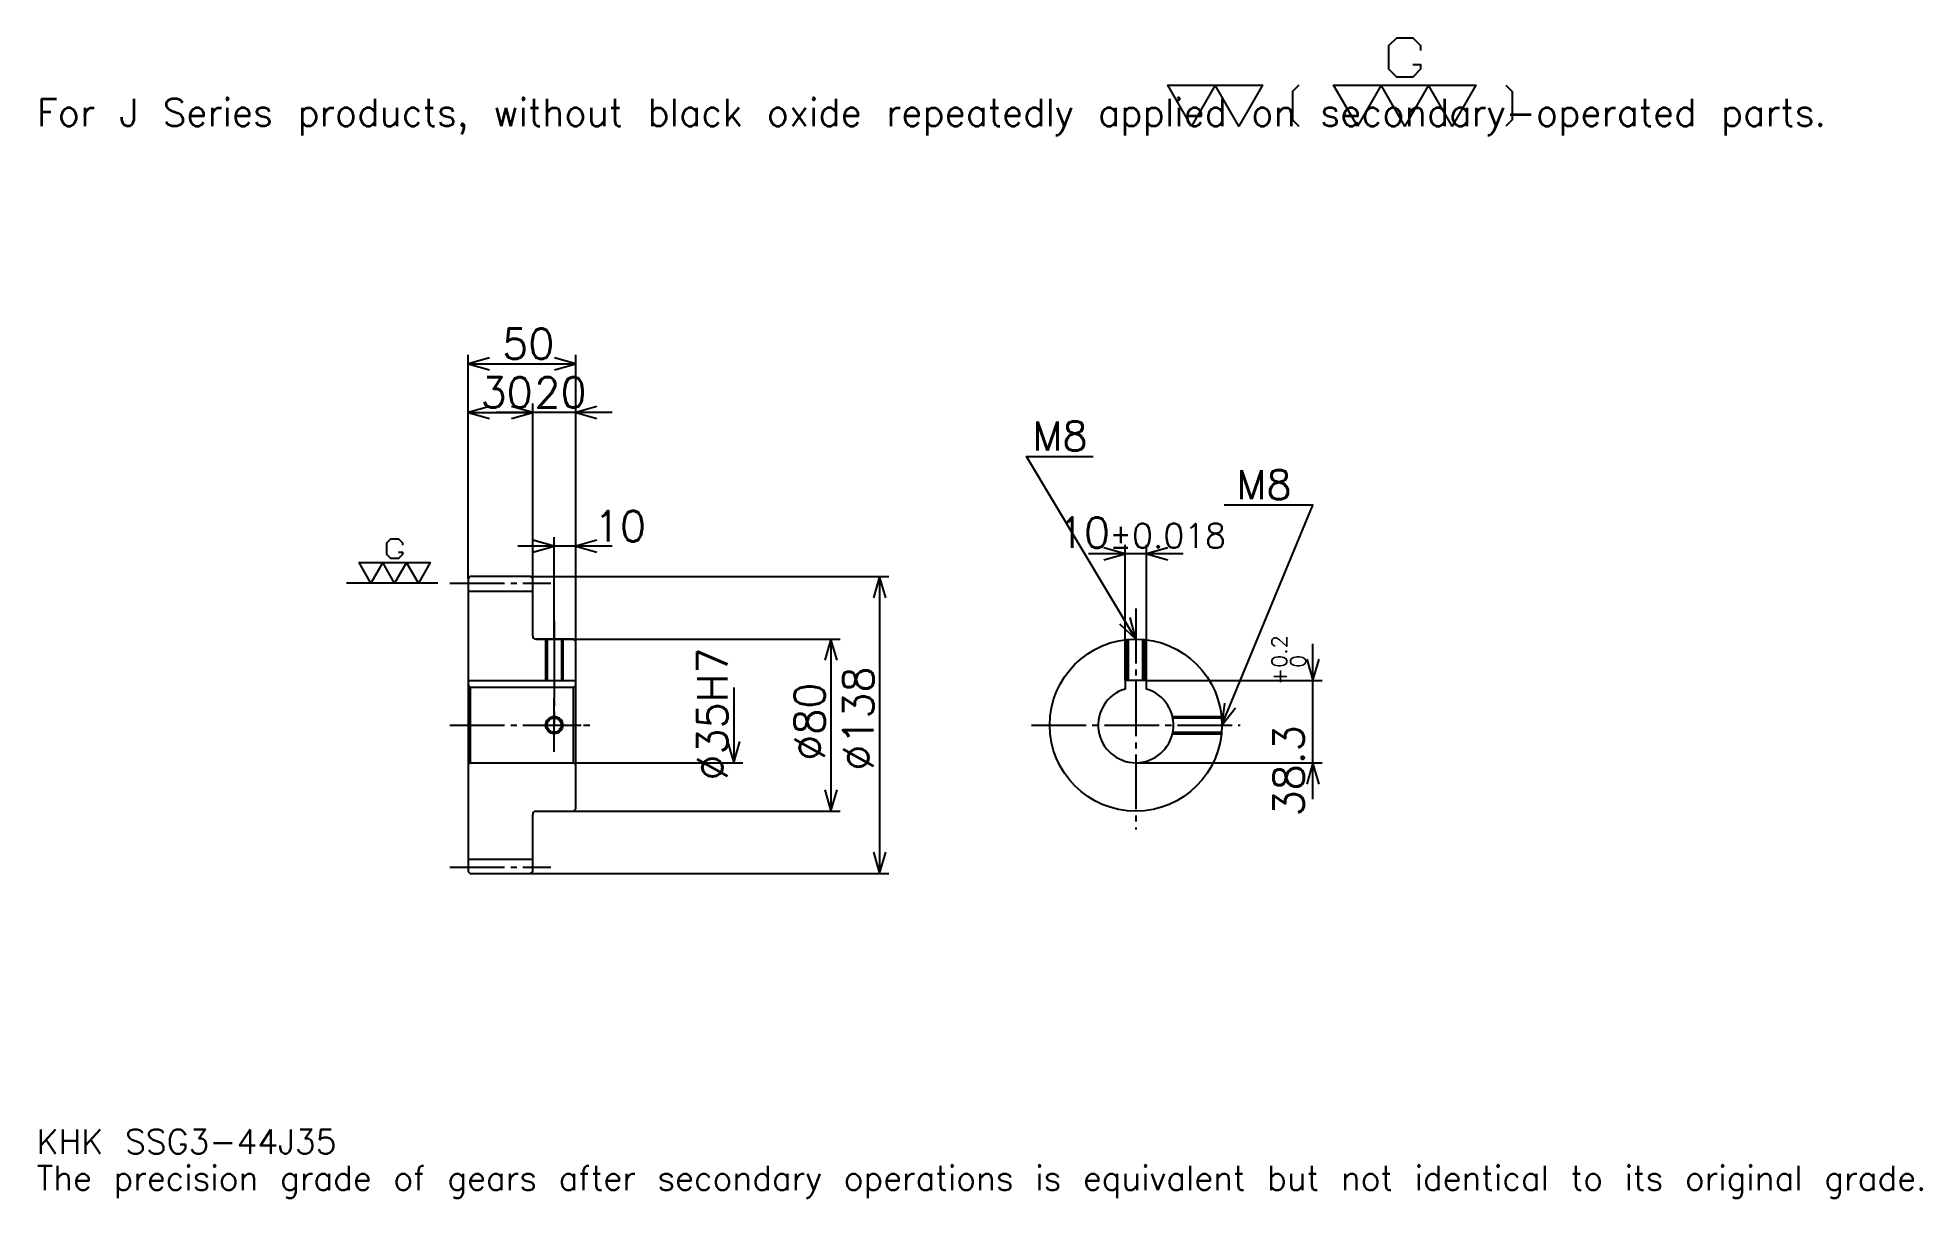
# Model space of a CAD drawing. Extents: x 29 to 905, y 10 to 550.
import ezdxf

# ---------------------------------------------------------------- set-up
doc = ezdxf.new("R2010")
doc.units = 0
doc.linetypes.add('DASHDOT', pattern=[33.913044, 25.434783, -2.826087, 2.826087, -2.826087])
doc.layers.get('0').update_dxf_attribs({"linetype": 'CONTINUOUS'})
doc.layers.add('DASHDOT', color=6, linetype='DASHDOT')
doc.styles.add('KANJI', font='TXT', dxfattribs={"bigfont": 'BIGFONT'})

msp = doc.modelspace()

# ---------------------------------------------------------------- linework, layer by layer
at = {"color": 5}
for p, q in [((228.913055, 299.326111), (228.913055, 402.478271)), ((228.913055, 398.239136), (278.913055, 398.239136)), ((278.913055, 299.326111), (278.913055, 402.478271)), ((258.913055, 299.326111), (258.913055, 379.869568)), ((228.913055, 375.630432), (258.913055, 375.630432)), ((295.869568, 375.630432), (241.956528, 375.630432)), ((268.913055, 299.326111), (268.913055, 317.695648)), ((295.869568, 313.456543), (251.956528, 313.456543)), ((561.304321, 309.891296), (517.391357, 309.891296)), ((534.347839, 251.126099), (534.347839, 314.130432)), ((544.347839, 251.126099), (544.347839, 314.130432)), ((228.913055, 298.326111), (228.913055, 299.326111)), ((257.913055, 299.326111), (278.913055, 299.326111)), ((258.913055, 298.326111), (258.913055, 299.326111)), ((268.913055, 270.326111), (268.913055, 299.326111)), ((268.913055, 270.326111), (268.913055, 299.326111)), ((278.913055, 299.326111), (424.456543, 299.326111)), ((278.913055, 269.326111), (278.913055, 299.326111)), ((420.217407, 299.326111), (420.217407, 161.326096)), ((260.413055, 270.326111), (278.913055, 270.326111)), ((278.913055, 270.326111), (401.847839, 270.326111)), ((397.608704, 270.326111), (397.608704, 190.326096)), ((621.739136, 195.869568), (621.739136, 268.082611)), ((352.391327, 247.826096), (352.391327, 212.826096)), ((544.347839, 251.126099), (625.978271, 251.126099)), ((278.913055, 212.826096), (356.630432, 212.826096)), ((539.347839, 212.826096), (625.978271, 212.826096)), ((260.413055, 190.326096), (278.913055, 190.326096)), ((278.913055, 190.326096), (401.847839, 190.326096)), ((257.913055, 161.326096), (278.913055, 161.326096)), ((278.913055, 161.326096), (424.456543, 161.326096))]:
    msp.add_line(p, q, dxfattribs=at)
at = {"color": 7}
msp.add_line((214.782623, 296.326111), (172.391312, 296.326111), dxfattribs=at)
at = {"color": 4}
for p, q in [((228.913055, 292.576111), (258.913055, 292.576111)), ((228.913055, 251.126099), (278.913055, 251.126099)), ((229.913055, 247.826096), (229.913055, 212.826096)), ((277.913055, 247.826096), (278.913055, 248.826096)), ((277.913055, 212.826096), (278.913055, 211.826096)), ((228.913055, 168.076096), (258.913055, 168.076096))]:
    msp.add_line(p, q, dxfattribs=at)
at = {"color": 7}
for points in [[(668.086975, 537.352173), (671.760864, 537.352173), (671.760864, 535.147827), (668.086975, 531.473938), (660.739136, 531.473938), (657.065247, 535.147827), (657.065247, 546.169556), (660.739136, 549.843506), (668.086975, 549.843506), (671.760864, 546.169556), (671.760864, 543.96521)], [(565.217407, 508.695648), (554.195679, 527.799988), (598.282593, 527.799988), (587.260864, 508.695648), (576.239136, 527.799988), (565.217407, 508.695648)], [(615.182617, 527.799988), (612.243469, 524.86084), (612.243469, 511.634766), (615.182617, 508.695648)], [(642.369568, 508.695648), (631.347839, 527.799988), (697.478271, 527.799988), (686.456543, 508.695648), (675.434814, 527.799988), (664.413086, 508.695648), (653.391296, 527.799988), (642.369568, 508.695648)], [(711.439148, 527.799988), (714.378296, 524.86084), (714.378296, 511.634766), (711.439148, 508.695648)], [(196.554352, 310.654358), (198.391312, 310.654358), (198.391312, 309.552185), (196.554352, 307.71521), (192.880447, 307.71521), (191.043488, 309.552185), (191.043488, 315.063049), (192.880447, 316.900024), (196.554352, 316.900024), (198.391312, 315.063049), (198.391312, 313.960876)], [(183.695663, 296.326111), (178.184799, 305.878265), (211.250015, 305.878265), (205.739136, 296.326111), (200.228271, 305.878265), (194.717407, 296.326111), (189.206528, 305.878265), (183.695663, 296.326111)]]:
    msp.add_lwpolyline(points, dxfattribs=at)
at = {"color": 5}
for points in [[(238.804352, 401.065216), (228.913055, 398.239136), (238.804352, 395.413055)], [(269.021759, 395.413055), (278.913055, 398.239136), (269.021759, 401.065216)], [(238.804352, 378.456543), (228.913055, 375.630432), (238.804352, 372.804382)], [(249.021759, 372.804382), (258.913055, 375.630432), (249.021759, 378.456543)], [(249.021759, 372.804382), (258.913055, 375.630432), (249.021759, 378.456543)], [(288.804352, 378.456543), (278.913055, 375.630432), (288.804352, 372.804382)], [(539.347839, 270.326111), (488.478271, 355.108704), (519.565186, 355.108704)], [(579.347839, 230.326096), (621.739136, 332.5), (580.478271, 332.5)], [(259.021759, 310.630432), (268.913055, 313.456543), (259.021759, 316.282623)], [(288.804352, 316.282623), (278.913055, 313.456543), (288.804352, 310.630432)], [(524.456543, 307.065216), (534.347839, 309.891296), (524.456543, 312.717407)], [(554.239136, 312.717407), (544.347839, 309.891296), (554.239136, 307.065216)], [(423.043488, 289.434784), (420.217407, 299.326111), (417.391327, 289.434784)], [(531.835449, 277.353821), (539.347839, 270.326111), (536.682129, 280.261841)], [(400.434784, 260.434784), (397.608704, 270.326111), (394.782623, 260.434784)], [(618.913086, 261.017395), (621.739136, 251.126099), (624.565186, 261.017395)], [(580.528076, 240.545288), (579.347839, 230.326096), (585.748718, 238.379257)], [(349.565247, 222.717407), (352.391327, 212.826096), (355.217407, 222.717407)], [(624.565186, 202.934784), (621.739136, 212.826096), (618.913086, 202.934784)], [(394.782623, 200.217407), (397.608704, 190.326096), (400.434784, 200.217407)], [(417.391327, 171.217407), (420.217407, 161.326096), (423.043488, 171.217407)]]:
    msp.add_lwpolyline(points, dxfattribs=at)
at = {"color": 4}
for points in [[(258.913055, 271.826111), (258.913055, 298.326111), (257.913055, 299.326111), (229.913055, 299.326111), (228.913055, 298.326111), (228.913055, 211.826096)], [(260.413055, 190.326096), (277.913055, 190.326096), (278.913055, 191.326096), (278.913055, 269.326111), (277.913055, 270.326111), (260.413055, 270.326111)], [(264.913055, 270.326111), (264.913055, 251.126099)], [(265.588043, 270.326111), (265.588043, 251.126099)], [(272.238068, 270.326111), (272.238068, 251.126099)], [(272.913055, 270.326111), (272.913055, 251.126099)], [(535.347839, 251.126099), (535.347839, 270.12558)], [(536.022827, 251.126099), (536.022827, 270.187653)], [(542.672852, 251.126099), (542.672852, 270.187653)], [(543.347839, 251.126099), (543.347839, 270.12558)], [(228.913055, 211.826096), (229.913055, 212.826096), (277.913055, 212.826096), (277.913055, 247.826096), (229.913055, 247.826096), (228.913055, 248.826096)], [(544.347839, 247.096603), (544.347839, 251.126099), (534.347839, 251.126099), (534.347839, 247.096603)], [(556.384521, 234.326096), (579.147339, 234.326096)], [(556.529053, 233.651093), (579.209412, 233.651093)], [(556.384521, 226.326096), (579.147339, 226.326096)], [(556.529053, 227.001099), (579.209412, 227.001099)], [(228.913055, 211.826096), (228.913055, 162.326096), (229.913055, 161.326096), (257.913055, 161.326096), (258.913055, 162.326096), (258.913055, 188.826096)]]:
    msp.add_lwpolyline(points, dxfattribs=at)
for centre, radius in [((539.347839, 230.326096), 40), ((268.913055, 230.326096), 3.325)]:
    msp.add_circle(centre, radius, dxfattribs=at)
at = {"color": 7}
msp.add_circle((268.913055, 230.326096), 4, dxfattribs=at)
at = {"color": 4}
for centre, radius, start, end in [((260.413055, 271.826111), 1.5, 180, 270), ((539.347839, 230.326096), 17.5, 106.601549926, 73.398450074), ((260.413055, 188.826096), 1.5, 90, 180)]:
    msp.add_arc(centre, radius, start, end, dxfattribs=at)
at = {"layer": 'DASHDOT', "color": 7}
for p, q in [((220.434799, 296.326111), (267.391327, 296.326111)), ((539.347839, 284.456543), (539.347839, 181.847839)), ((268.913055, 270.326111), (268.913055, 230.326096)), ((220.434799, 230.326096), (287.391327, 230.326096)), ((490.869568, 230.326096), (587.826111, 230.326096)), ((220.434799, 164.326096), (267.391327, 164.326096))]:
    msp.add_line(p, q, dxfattribs=at)
for points in [[(268.913055, 278.804352), (268.913055, 242.647827)], [(268.913055, 217.847839), (268.913055, 242.804352)], [(256.434784, 230.326096), (281.391327, 230.326096)]]:
    msp.add_lwpolyline(points, dxfattribs=at)

# ---------------------------------------------------------------- texts
at = {"color": 7, "style": 'KANJI'}
for s, height, p in [('For J Series products, without black oxide repeatedly applied on secondary-operated parts.', 12.717391, (28.26087, 508.695648)), ('50', 14.130435, (244.728271, 400.5)), ('30', 14.130435, (234.728271, 377.891296)), ('20', 14.130435, (259.728271, 377.891296)), ('M8', 13.565218, (491.304352, 357.934784)), ('M8', 13.565218, (586.130432, 335.326111)), ('10', 14.130435, (287.391327, 315.717407)), ('10', 14.130435, (503.114594, 312.717407)), ('%%p0.018', 11.304348, (526.993286, 312.717407)), ('KHK SSG3-44J35', 11.304348, (28.26087, 31.086956)), ('The precision grade of gears after secondary operations is equivalent but not identical to its original grade.', 11.304348, (28.26087, 14.130435))]:
    msp.add_text(s, height=height, dxfattribs=at).set_placement(p)
for s, height, p in [('%%c35H7', 14.130435, (349.565247, 204.538055)), ('0.2', 7.065217, (609.586975, 256.930328)), ('%%c138', 14.130435, (417.391327, 209.130432)), ('+', 7.065217, (609.586975, 249.017273)), ('0', 7.065217, (618.347839, 256.930328)), ('%%c80', 14.130435, (394.782623, 213.722839)), ('38.3', 14.130435, (617.5, 187.855164))]:
    msp.add_text(s, height=height, rotation=90, dxfattribs=at).set_placement(p)

doc.saveas('drawing.dxf')
